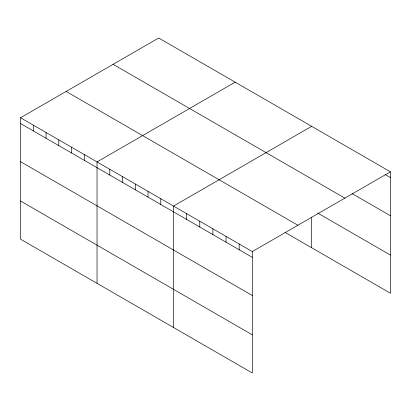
<?xml version="1.0" encoding="UTF-8"?>
<svg xmlns="http://www.w3.org/2000/svg" width="411" height="411" viewBox="0 0 411 411"><rect width="100%" height="100%" fill="white"/><g stroke="black" fill="none" stroke-linecap="round" stroke-linejoin="round"><path stroke-width="0.62" d="M285.049 232.385L390.45 293.238L390.45 171.819L158.687 38.007L20.55 117.762L20.55 239.181L252.313 372.993L252.313 251.568L20.55 117.762M235.169 82.164L97.032 161.919L97.032 283.338M311.651 126.321L173.514 206.075L173.514 327.495M252.313 251.568L390.45 171.819M384.979 174.428L390.45 177.588M352.145 193.638L390.45 215.749M113.102 64.327L344.865 198.133M317.667 213.052L390.45 255.072M66.135 91.442L297.898 225.249M20.55 123.526L252.313 257.337M20.55 161.693L252.313 295.504M20.55 201.015L252.313 334.826M311.651 217.214L311.651 247.746M239.181 243.985L239.181 249.754M226.05 236.402L226.05 242.171M212.913 228.819L212.913 234.589M199.782 221.236L199.782 227.006M186.651 213.658L186.651 219.423M160.768 198.713L160.768 204.483M148.022 191.356L148.022 197.121M135.276 183.994L135.276 189.764M122.524 176.638L122.524 182.402M109.778 169.275L109.778 175.045M84.286 154.557L84.286 160.326M71.54 147.2L71.54 152.964M58.794 139.838L58.794 145.607M46.042 132.481L46.042 138.245M33.296 125.119L33.296 130.888"/></g></svg>
